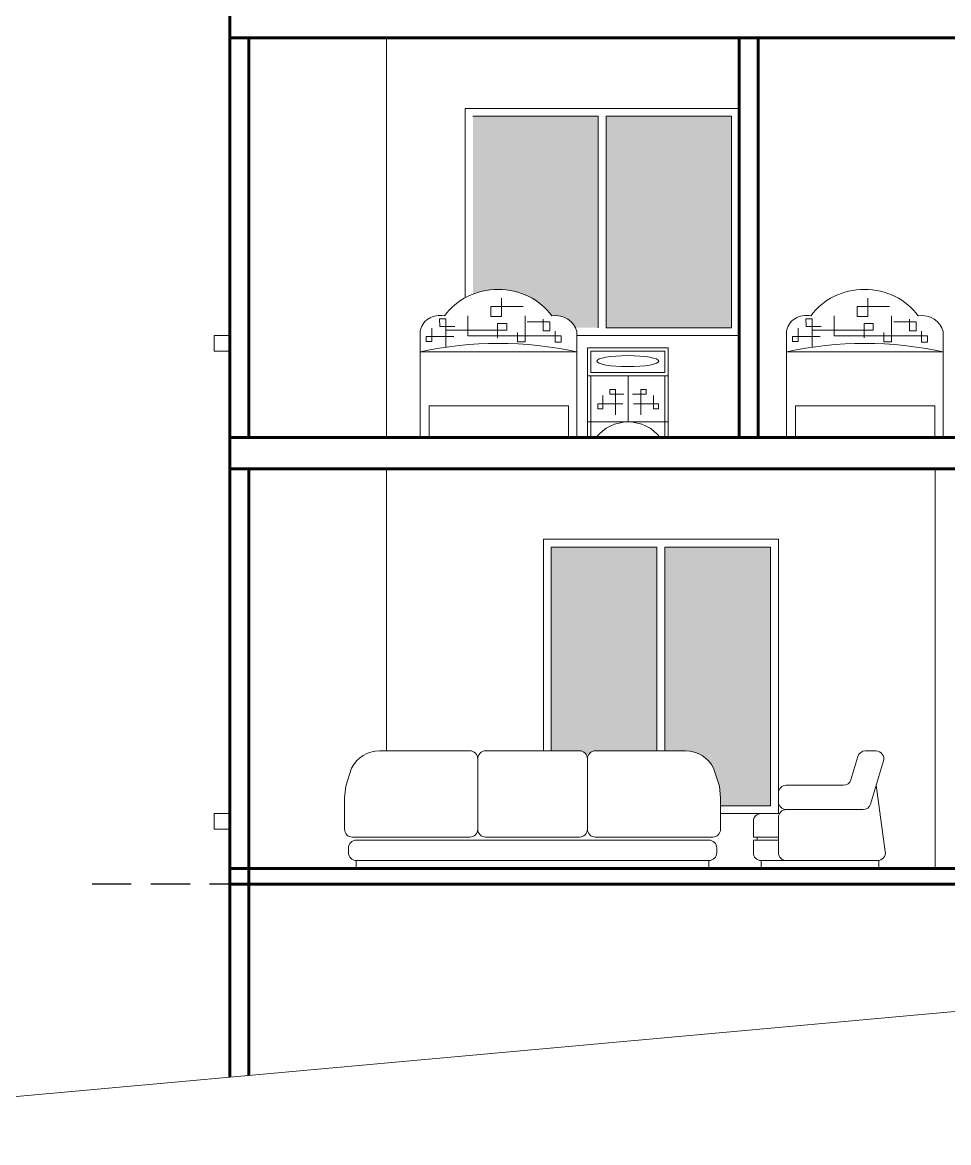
# Model space of a CAD drawing. Header units: metres. Extents: x 539 to 782, y 164 to 633.
# Drawn here: x 672.65 to 678.56, y 175.57 to 182.72 of the extents above; entities that cross this region are included whole.
import ezdxf

# ---------------------------------------------------------------- set-up
doc = ezdxf.new("R2010")
doc.units = ezdxf.units.M
doc.linetypes.add('RAYITAS', pattern=[0.375, 0.25, -0.125])
for name, color, linetype, lineweight in [('03', 3, 'Continuous', 30), ('cota', 1, 'Continuous', 15), ('fachada2', 3, 'Continuous', 20), ('Mobiliario', 42, 'Continuous', 9), ('MURO', 4, 'Continuous', 60)]:
    doc.layers.add(name, color=color, linetype=linetype, lineweight=lineweight)
doc.layers.add('LLENO', color=7, linetype='Continuous', lineweight=9, true_color=0x9c9c9c)

# ---------------------------------------------------------------- blocks, each defined once
blk = doc.blocks.new('A$C2F0E79C6')
for p, q in [((-0.9765626188443015, 0.75), (-0.4000000000000004, 0.7500000000000009)), ((0.2999999999999989, 0.7499999999999956), (-0.3000000000000007, 0.7500000000000107)), ((0.9765626995207057, 0.7500000000000044), (0.3999999999999986, 0.7500000000000053)), ((-0.3500000000000034, 0.250000000000003), (-0.3500000000000005, 0.7000000000000011)), ((0.3499999999999967, 0.2499999999999988), (0.3499999999999996, 0.7000000000000055)), ((-1.155338232287452, 0.6396620323103672), (-1.1925821292636, 0.5237065519763124)), ((1.155338232287451, 0.6396620323103672), (1.192582129263599, 0.5237065519763124)), ((-1.1925821292636, 0.5237065519763124), (-1.200000000000002, 0.4500000000002391)), ((1.192582129263599, 0.5237065519763124), (1.200000000000001, 0.4500000000002391)), ((-1.200000000000002, 0.4500000000002391), (-1.200000000000002, 0.25)), ((1.200000000000001, 0.4500000000002391), (1.200000000000001, 0.2500000000000036)), ((-1.200000000000002, 0.25), (-1.200000000000002, 0.25)), ((1.200000000000001, 0.2500000000000036), (1.200000000000001, 0.2500000000000036)), ((-1.150000000000002, 0.2000000000000002), (-0.4000000000000004, 0.1999999999999993)), ((-1.125000000000002, 0.1800000000000006), (-0.4000000000000004, 0.1799999999999997)), ((1.125000000000002, 0.1800000000000006), (-0.4000000000000004, 0.1799999999999997)), ((0.2999999999999989, 0.2000000000000091), (-0.2999999999999998, 0.199999999999994)), ((1.15, 0.2000000000000037), (0.3999999999999986, 0.2000000000000028)), ((-1.175000000000002, 0.1300000000000008), (-1.175000000000002, 0.09999999999999964)), ((1.175000000000001, 0.1300000000000008), (1.175000000000001, 0.09999999999999876)), ((-1.125000000000002, 0.04999999999999982), (1.125, 0.04999999999999893)), ((-1.125000000000002, 0.04999999999999982), (-1.125000000000002, 0)), ((-1.125000000000002, 0), (1.125000000000002, 0)), ((1.125000000000002, 0.04999999999999982), (1.125000000000002, 0))]:
    blk.add_line(p, q)
for centre, radius, start, end in [((-0.9765626188443015, 0.5499999999999998), 0.2, 90.00000000000006, 153.364682744391), ((-0.4000000000000004, 0.7000000000000011), 0.05, 0, 90.00000000000004), ((-0.3000000000000007, 0.7000000000000108), 0.05, 89.99999999999993, 180), ((0.2999999999999989, 0.6999999999999957), 0.05, 0, 90.00000000000004), ((0.3999999999999986, 0.7000000000000055), 0.05, 89.99999999999993, 180), ((0.9765626188443006, 0.5499999999999998), 0.2, 26.63531725560897, 89.99999999999993), ((-1.150000000000002, 0.25), 0.05, 180.0000000000001, 270), ((-0.4000000000000004, 0.2499999999999991), 0.05, 270, 0), ((-0.3000000000000016, 0.2500000000000027), 0.05, 180, 270.0000000000001), ((0.2999999999999989, 0.2499999999999991), 0.05, 270, 0), ((0.3999999999999986, 0.2500000000000027), 0.05, 180, 270.0000000000001), ((1.15, 0.2500000000000036), 0.05, 270.0000000000001, 359.9999999999999), ((-1.125000000000002, 0.1300000000000008), 0.05, 89.99999999999993, 180), ((1.125000000000002, 0.1300000000000008), 0.05, 7.019583574323778e-15, 90.00000000000006), ((-1.125000000000002, 0.09999999999999964), 0.05, 180, 270), ((1.125, 0.09999999999999876), 0.05, 270, 0)]:
    blk.add_arc(centre, radius, start, end)
blk = doc.blocks.new('A$C69F42B91')
for p, q in [((-0.3577984674554497, 0.7499999999999956), (-0.2900000000000018, 0.7499999999999964)), ((-0.4056897817165068, 0.6856326057216773), (-0.3231897817165028, 0.4106326057216831)), ((-0.2421086857389443, 0.7143673942783142), (-0.1974882491719478, 0.5656326057216825)), ((-0.3589999999999987, 0.5299999999999949), (-0.4171884989092067, 0.1068109170239371)), ((-0.1495969349108903, 0.5300000000000002), (0.2149999999999967, 0.5299999999999994)), ((0.2649999999999957, 0.4799999999999995), (0.2649999999999957, 0.4250000000000007)), ((-0.2752984674554453, 0.3750000000000009), (0.214999999999995, 0.3750000000000009)), ((0.2583012701892566, 0.3499999999999996), (0.375, 0.3499999999999979)), ((0.2649999999999948, 0.3250000000000011), (0.2649999999999957, 0.09999999999999964)), ((0.4249999999999994, 0.2999999999999989), (0.4250000000000012, 0.2000000000000002)), ((0.4250000000000003, 0.2000000000000002), (0.2649999999999957, 0.2000000000000002)), ((0.4250000000000012, 0.1800000000000015), (0.2649999999999957, 0.1800000000000015)), ((0.4000000000000008, 0.2000000000000002), (0.4000000000000008, 0.1800000000000015)), ((0.4250000000000003, 0.1800000000000015), (0.4250000000000012, 0.09999999999999964)), ((-0.3749999999999982, 0.04999999999999982), (-0.3749999999999987, 8.881784197001252e-16)), ((-0.3749999999999987, 8.881784197001252e-16), (0.3749999999999987, -8.881784197001252e-16)), ((-0.3676545569169418, 0.05000000000000071), (0.2149999999999959, 0.04999999999999982)), ((0.3749999999999987, 0.04999999999999982), (0.2149999999999959, 0.04999999999999982)), ((0.3749999999999987, 0.04999999999999982), (0.3750000000000004, 0))]:
    blk.add_line(p, q)
for centre, start, end in [((-0.3577984674554493, 0.6999999999999957), 90.00000000000037, 196.6992442339947), ((-0.2900000000000018, 0.6999999999999966), 16.69924423399381, 90), ((-0.1495969349108903, 0.5800000000000001), 196.6992442339937, 269.9999999999999), ((0.2149999999999967, 0.4799999999999995), 0, 90), ((-0.2752984674554453, 0.4250000000000007), 196.6992442339937, 270), ((0.2149999999999967, 0.4250000000000007), 270, 0), ((0.214999999999995, 0.3250000000000011), 2.035554996136651e-13, 90), ((0.3749999999999996, 0.299999999999998), 1.017777498068325e-12, 89.99999999999957), ((-0.3676545569169418, 0.1000000000000005), 172.1709234899404, 270), ((0.2149999999999959, 0.09999999999999964), 269.9999999999999, 1.526666247102488e-13), ((0.3750000000000004, 0.09999999999999964), 269.9999999999999, 0)]:
    blk.add_arc(centre, 0.05, start, end)
blk = doc.blocks.new('A$C749B7BDD')
for p, q in [((-0.697333405027166, 0.6465084663650487), (-0.697333405027166, 0.7737576084036846)), ((-0.364682657411322, 0.7737576084036846), (-0.364682657411322, 0.6087822591653094)), ((-0.9759558076038957, 0.5437576084156035), (-0.9759558076038957, 0.6740000770078041)), ((-0.407851985655725, 0.6087822591653094), (-0.407851985655725, 0.6677288242499344)), ((-0.1533837660681456, 0.6465084663650487), (-0.697333405027166, 0.6465084663650487)), ((-0.364682657411322, 0.6087822591653094), (-0.407851985655725, 0.6087822591653094))]:
    blk.add_line(p, q)
for points in [[(-0.3748837301973253, 0.8333076714188792), (-0.5648213794920594, 0.8333076714188792), (-0.5648213794920594, 0.7709529623680282), (-0.5024533297400922, 0.7709529623680282), (-0.5024533297400922, 0.8865988539764658)], [(-0.8260944611392915, 0.573757608392043), (-0.8257094020955265, 0.755123325943714), (-0.8621549429371953, 0.7551263673813082), (-0.8619917675387114, 0.7053475609282032), (-0.7741829205770046, 0.7053475609282032)], [(-0.8260944611392915, 0.6820183476083912), (-0.4708733598235995, 0.6820183476083912), (-0.4708733598235995, 0.726403671404114), (-0.5241580763831735, 0.726403671404114), (-0.5241580763831735, 0.6331942886463366)], [(-0.35129090747796, 0.7351290607766714), (-0.2209389798808843, 0.7351290607766714), (-0.2209389798808843, 0.679594846587861), (-0.2585097663104534, 0.6795979091839399), (-0.2588597575668246, 0.7540823990711942)], [(-0.7801650753244758, 0.6432296017010231), (-0.9401027245912701, 0.6432296017010231), (-0.9401027245912701, 0.610874892649008), (-0.9077346748672426, 0.610874892649008), (-0.9077346748672426, 0.6965207842586096)], [(-0.1899685491807759, 0.6762271061306819), (-0.1899685491807759, 0.6071418129722588), (-0.1535269084852189, 0.6071418129722588), (-0.1535269084852189, 0.6465084663650487)], [(-0.06301028653979301, 0.5437576356818852), (-0.06301028653979301, 0.6737576083978638), (-0.06301028653979301, 0.6737576083978638)], [(-0.9759558076038957, -0.001926444238051772), (-0.9759558076345911, 0.5437576084081854), (-0.06301028650909757, 0.5437576084081854), (-0.06239719316363335, -0.0009914928814396262), (-0.1123971932101995, -0.0009914928814396262), (-0.1123971932101995, 0.1990085071010981), (-0.9227407579310238, 0.1990085071010981), (-0.9227407579310238, -0.001926444238051772), (-0.9759558076038957, -0.00192638995940797)]]:
    blk.add_lwpolyline(points)
for centre, radius, start, end in [((-0.5213548731990159, 0.5679006122809369), 0.3746801888718795, 33.32726947913481, 146.6727305208652), ((-0.8613930286373943, 0.6617434569343459), 0.1152165572461072, 76.4596636553131, 173.8933785773611), ((-0.1868952780496329, 0.6493093269236851), 0.1262743426327767, 11.16367661231575, 99.75579101648914), ((-0.5194830470718443, -1.347189424210228), 1.945262979986046, 76.42849851294432, 103.5715014870557)]:
    blk.add_arc(centre, radius, start, end)
blk = doc.blocks.new('A$C3332655C')
for p, q in [((0.01999941258691251, 0.5517653778078966), (0.01999941258691251, 0.4144201051385608)), ((0.2585412652697414, 0.09897876175818965), (0.2585412652697414, 0.3941474239109084)), ((0.5135818619746715, 0.09931272131507285), (-1.476146280765533e-07, 0.0989783768018242)), ((0.05334265436977148, -0.0009028775675687939), (0, 0))]:
    blk.add_line(p, q)
for points in [[(0, 0), (-5.874317139387131e-07, 0.3941470394784119), (-5.874317139387131e-07, 0.5717653777974192)], [(-5.874317139387131e-07, 0.5717653777974192), (0.5137130811344832, 0.5717653777974192), (0.5131954583339393, 0.3944201051490381), (-5.874317139387131e-07, 0.3944201051490381)], [(0.01999941258691251, 0.5517653778078966), (0.4936546212993562, 0.5517653778078966), (0.4932537476997823, 0.4144201051385608), (0.01999941258691251, 0.4144201051385608)], [(0.01999999978579581, 2.980232238769531e-08), (0.01999941258691251, 0.3941470692807343), (0.01999941258691251, 0.3941470692807343)], [(0.4637130810879171, -0.0009028775675687939), (0.5137130811344832, -0.0009028775675687939), (0.5131954583339393, 0.3944201051490381)], [(0.4936868764925748, -0.0009028775675687939), (0.4936868764925748, -0.0009028775675687939), (0.4931954755447805, 0.3943939178425353)], [(0.1785735320299864, 0.1454426218406297), (0.1785735320299864, 0.3068120464740787), (0.1426762253977358, 0.3068120464740787), (0.1426762253977358, 0.277032574347686), (0.2304850723594427, 0.277032574347686)], [(0.3385089987423271, 0.1454426218406297), (0.3385089987423271, 0.3068120464740787), (0.3744063053745776, 0.3068120464740787), (0.3744063053745776, 0.277032574347686), (0.2865974584128708, 0.277032574347686)], [(0.2245029176119715, 0.2149146151205059), (0.06456526834517717, 0.2149146151205059), (0.06456526834517717, 0.1825599060684908), (0.09693331830203533, 0.1825599060684908), (0.09693331830203533, 0.2682057976780925)], [(0.292579613160342, 0.2149146151205059), (0.4525172621943057, 0.2149146151205059), (0.4525172621943057, 0.1825599060684908), (0.4201492124702781, 0.1825599060684908), (0.4201492124702781, 0.2682057976780925)]]:
    blk.add_lwpolyline(points)
blk.add_arc((0.2585278677288443, -0.1617163661576342), 0.2606951282554359, 38.08750073305065, 141.9124992669494)
blk.add_ellipse((0.2566265801433474, 0.4872274773952086), major_axis=(0.1976269731362663, 0), ratio=0.1776939482895271)

msp = doc.modelspace()

# ---------------------------------------------------------------- hatches: boundary and pattern name
h = msp.add_hatch(color=256)
h.dxf.hatch_style = 1
h.set_gradient(color1=(51, 51, 51), color2=(224, 224, 224), one_color=1, tint=0.8799999952316284, name='CURVED')
h.paths.add_polyline_path([(677.1777941504297, 182.1163914829892), (676.3777941504296, 182.1163914829892), (676.3777941504296, 180.7663914829891), (677.1777941504297, 180.7663914829891)])
edge = h.paths.add_edge_path()
edge.add_ellipse((675.6892030477982, 180.6362185395025), major_axis=(0.4104080476362799, 3.896458162759089e-16), ratio=0.9129455209999551, start_angle=33.3272694791353, end_angle=113.159294894263)
edge.add_line((675.5277941504296, 180.9807051173458), (675.5277941504296, 182.1163914829892))
edge.add_line((675.5277941504296, 182.1163914829892), (676.3277941504297, 182.1163914829892))
edge.add_line((676.3277941504297, 182.1163914829892), (676.3277941504297, 180.7663914829891))
edge.add_line((676.3277941504297, 180.7663914829891), (676.1831407086443, 180.7663914829891))
edge.add_ellipse((676.0555552423771, 180.7176272541453), major_axis=(0.1383153098713572, 9.068559029038644e-15), ratio=0.9129455209999705, start_angle=22.71682047632289, end_angle=99.75579101648312)
at = {"layer": 'Mobiliario'}
h = msp.add_hatch(color=256, dxfattribs=at)
h.dxf.hatch_style = 1
h.set_gradient(color1=(51, 51, 51), color2=(224, 224, 224), one_color=1, tint=0.8799999952316284, name='CURVED')
h.paths.add_polyline_path([(676.7027941504297, 179.3663914829866), (676.0277941504296, 179.3663914829866), (676.0277941504296, 178.0663914829839), (676.208879690106, 178.0663914829839, -0.4142135623729287), (676.2588796901059, 178.0163914829839, -0.4142135623735947), (676.308879690106, 178.0663914829839), (676.7027941504297, 178.0663914829839)])
h.paths.add_polyline_path([(677.4277941504297, 179.3663914829866), (676.7527941504296, 179.3663914829866), (676.7527941504296, 178.0663914829839), (676.8854423089504, 178.0663914829839, -0.2837477366992399), (677.0642179223935, 177.9560535152943), (677.1014618193697, 177.84009803496), (677.1088796901062, 177.7663914829835), (677.1088796901063, 177.7163914829867), (677.4277941504298, 177.7163914829867)])

# ---------------------------------------------------------------- linework, layer by layer
at = {"layer": '03', "linetype": 'RAYITAS'}
msp.add_line((687.5977941504292, 177.2163914829839), (672.9777941504298, 177.2163914829839), dxfattribs=at)
at = {"layer": 'cota'}
msp.add_line((691.6119278804578, 177.5798927358257), (669.3743296180047, 175.5661594194384), dxfattribs=at)
at = {"layer": 'fachada2'}
for p, q in [((674.9777941504295, 180.0663914829836), (674.9777941504295, 182.6163914829839)), ((675.4777941504296, 180.9573639719976), (675.4777941504296, 182.1663914829891)), ((675.4777941504296, 182.1663914829891), (677.2277941504293, 182.1663914829892)), ((673.8778150680158, 180.7163914829891), (673.9777941504293, 180.7163914829891)), ((673.8778150680158, 180.7163914829891), (673.8778150680158, 180.6163914829892)), ((677.2277941504296, 180.7163914829891), (676.1912533630866, 180.7163914829891)), ((673.9777941504291, 180.6163914829892), (673.8778150680158, 180.6163914829892)), ((674.9777941504294, 178.0663914829839), (674.9777941504295, 179.8663914829839)), ((678.4777941504295, 177.3163914829839), (678.4777941504295, 179.8663914829839)), ((673.8778150680158, 177.6663914829866), (673.9777941504293, 177.6663914829866)), ((673.8778150680158, 177.6663914829866), (673.8778150680158, 177.5663914829867)), ((673.9777941504291, 177.5663914829867), (673.8778150680158, 177.5663914829867))]:
    msp.add_line(p, q, dxfattribs=at)
msp.add_lwpolyline([(675.9777941504296, 178.0663914829839), (675.9777941504296, 179.4163914829866), (677.4777941504296, 179.4163914829866), (677.4777941504296, 177.6663914829866), (677.108879690106, 177.6663914829866)], dxfattribs=at)
at = {"layer": 'LLENO'}
for p, q in [((675.5277941504296, 182.1163914829892), (676.3277941504297, 182.1163914829892)), ((676.3277941504297, 182.1163914829892), (676.3277941504297, 180.7663914829891))]:
    msp.add_line(p, q, dxfattribs=at)
msp.add_lwpolyline([(677.1777941504297, 182.1163914829892), (676.3777941504296, 182.1163914829892), (676.3777941504296, 180.7663914829891), (677.1777941504297, 180.7663914829891)], close=True, dxfattribs=at)
for points in [[(676.0277941504296, 178.0663914829839), (676.0277941504296, 179.3663914829867), (676.7027941504297, 179.3663914829867), (676.7027941504297, 178.0663914829839)], [(677.108879690106, 177.7163914829867), (677.4277941504297, 177.7163914829867), (677.4277941504297, 179.3663914829867), (676.7527941504296, 179.3663914829867), (676.7527941504296, 178.0663914829839)]]:
    msp.add_lwpolyline(points, dxfattribs=at)
at = {"layer": 'MURO'}
for p, q in [((673.9777941504293, 185.4163914829882), (673.9777941504291, 175.9830277246546)), ((687.5977941504294, 182.6163914829839), (673.9777941504293, 182.6163914829839)), ((674.0977941504293, 180.0663914829835), (674.0977941504294, 182.6163914829839)), ((677.2277941504295, 180.0663914829835), (677.2277941504294, 182.6163914829839)), ((677.3477941504295, 180.0663914829835), (677.3477941504294, 182.6163914829841)), ((687.5977941504294, 180.0663914829839), (673.9777941504293, 180.0663914829835)), ((687.5977941504295, 179.8663914829839), (673.9777941504293, 179.8663914829839)), ((674.0977941504293, 175.9938943656973), (674.0977941504293, 179.8663914829839)), ((687.5977941504295, 177.316391482984), (673.9777941504291, 177.3163914829839)), ((673.9777941504292, 177.2163914829839), (687.5077941504296, 177.216391482984))]:
    msp.add_line(p, q, dxfattribs=at)

# ---------------------------------------------------------------- block references
at = {"layer": 'Mobiliario'}
for name, p, xscale in [('A$C749B7BDD', (676.2602720340701, 180.0683179272216), 1.095355612134056), ('A$C749B7BDD', (678.5981860724348, 180.0683179272216), 1.095355612134056), ('A$C69F42B91', (677.7427941504296, 177.3163914829859), -1)]:
    msp.add_blockref(name, p, dxfattribs=dict(at, xscale=xscale))
for name, p in [('A$C3332655C', (676.2602720340701, 180.0663914829836)), ('A$C2F0E79C6', (675.908879690106, 177.3163914829839))]:
    msp.add_blockref(name, p, dxfattribs=at)

doc.saveas('drawing.dxf')
